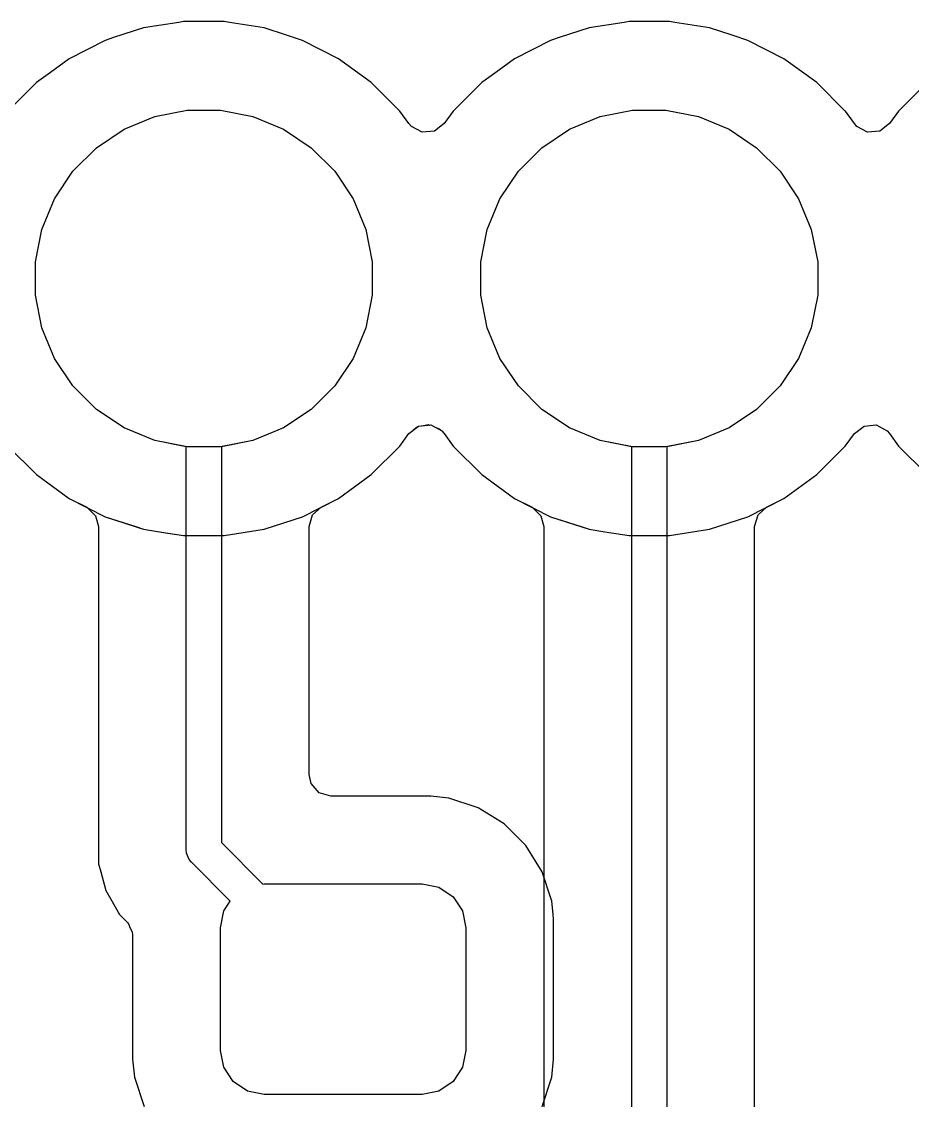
# Model space of a CAD drawing. Header units: inches. Extents: x 6.57 to 9.79, y -8.72 to -3.17.
# Drawn here: x 8.3378 to 8.5378, y -5.412 to -5.1698 of the extents above; entities that cross this region are included whole.
import ezdxf

# ---------------------------------------------------------------- set-up
doc = ezdxf.new("R2010")
doc.units = ezdxf.units.IN
doc.header["$MEASUREMENT"] = 0
doc.layers.add('F.Cu', color=13, linetype='CONTINUOUS', true_color=0xc83434)

msp = doc.modelspace()

# ---------------------------------------------------------------- linework, layer by layer
at = {"layer": 'F.Cu', "linetype": 'CONTINUOUS'}
for p, q in [((8.36521, -5.17122), (8.35848, -5.17341)), ((8.36521, -5.17122), (8.35848, -5.17341)), ((8.36521, -5.17122), (8.35848, -5.17341)), ((8.36521, -5.17122), (8.35848, -5.17341)), ((8.3731, -5.16997), (8.36521, -5.17122)), ((8.3731, -5.16997), (8.36521, -5.17122)), ((8.3731, -5.16997), (8.36521, -5.17122)), ((8.3731, -5.16997), (8.36521, -5.17122)), ((8.37418, -5.1698), (8.3731, -5.16997)), ((8.37418, -5.1698), (8.3731, -5.16997)), ((8.37418, -5.1698), (8.3731, -5.16997)), ((8.37418, -5.1698), (8.3731, -5.16997)), ((8.38326, -5.1698), (8.37418, -5.1698)), ((8.38326, -5.1698), (8.37418, -5.1698)), ((8.38326, -5.1698), (8.37418, -5.1698)), ((8.38326, -5.1698), (8.37418, -5.1698)), ((8.38449, -5.16999), (8.38326, -5.1698)), ((8.38449, -5.16999), (8.38326, -5.1698)), ((8.38449, -5.16999), (8.38326, -5.1698)), ((8.38449, -5.16999), (8.38326, -5.1698)), ((8.39224, -5.17122), (8.38449, -5.16999)), ((8.39224, -5.17122), (8.38449, -5.16999)), ((8.39224, -5.17122), (8.38449, -5.16999)), ((8.39224, -5.17122), (8.38449, -5.16999)), ((8.39732, -5.17287), (8.39224, -5.17122)), ((8.39732, -5.17287), (8.39224, -5.17122)), ((8.39732, -5.17287), (8.39224, -5.17122)), ((8.39732, -5.17287), (8.39224, -5.17122)), ((8.46521, -5.17122), (8.45848, -5.17341)), ((8.46521, -5.17122), (8.45848, -5.17341)), ((8.46521, -5.17122), (8.45848, -5.17341)), ((8.46521, -5.17122), (8.45848, -5.17341)), ((8.4731, -5.16997), (8.46521, -5.17122)), ((8.4731, -5.16997), (8.46521, -5.17122)), ((8.4731, -5.16997), (8.46521, -5.17122)), ((8.4731, -5.16997), (8.46521, -5.17122)), ((8.47418, -5.1698), (8.4731, -5.16997)), ((8.47418, -5.1698), (8.4731, -5.16997)), ((8.47418, -5.1698), (8.4731, -5.16997)), ((8.47418, -5.1698), (8.4731, -5.16997)), ((8.48326, -5.1698), (8.47418, -5.1698)), ((8.48326, -5.1698), (8.47418, -5.1698)), ((8.48326, -5.1698), (8.47418, -5.1698)), ((8.48326, -5.1698), (8.47418, -5.1698)), ((8.48449, -5.16999), (8.48326, -5.1698)), ((8.48449, -5.16999), (8.48326, -5.1698)), ((8.48449, -5.16999), (8.48326, -5.1698)), ((8.48449, -5.16999), (8.48326, -5.1698)), ((8.49224, -5.17122), (8.48449, -5.16999)), ((8.49224, -5.17122), (8.48449, -5.16999)), ((8.49224, -5.17122), (8.48449, -5.16999)), ((8.49224, -5.17122), (8.48449, -5.16999)), ((8.49732, -5.17287), (8.49224, -5.17122)), ((8.49732, -5.17287), (8.49224, -5.17122)), ((8.49732, -5.17287), (8.49224, -5.17122)), ((8.49732, -5.17287), (8.49224, -5.17122)), ((8.35657, -5.17403), (8.34848, -5.17815)), ((8.35657, -5.17403), (8.34848, -5.17815)), ((8.35657, -5.17403), (8.34848, -5.17815)), ((8.35657, -5.17403), (8.34848, -5.17815)), ((8.35848, -5.17341), (8.35657, -5.17403)), ((8.35848, -5.17341), (8.35657, -5.17403)), ((8.35848, -5.17341), (8.35657, -5.17403)), ((8.35848, -5.17341), (8.35657, -5.17403)), ((8.35657, -5.17403), (8.35657, -5.17403)), ((8.35657, -5.17403), (8.35657, -5.17403)), ((8.35657, -5.17403), (8.35657, -5.17403)), ((8.35657, -5.17403), (8.35657, -5.17403)), ((8.35657, -5.17403), (8.35657, -5.17403)), ((8.35657, -5.17403), (8.35657, -5.17403)), ((8.35657, -5.17403), (8.35657, -5.17403)), ((8.35657, -5.17403), (8.35657, -5.17403)), ((8.40087, -5.17403), (8.39732, -5.17287)), ((8.40087, -5.17403), (8.39732, -5.17287)), ((8.40087, -5.17403), (8.39732, -5.17287)), ((8.40087, -5.17403), (8.39732, -5.17287)), ((8.40897, -5.17815), (8.40087, -5.17403)), ((8.40897, -5.17815), (8.40087, -5.17403)), ((8.40897, -5.17815), (8.40087, -5.17403)), ((8.40897, -5.17815), (8.40087, -5.17403)), ((8.45657, -5.17403), (8.44848, -5.17815)), ((8.45657, -5.17403), (8.44848, -5.17815)), ((8.45657, -5.17403), (8.44848, -5.17815)), ((8.45657, -5.17403), (8.44848, -5.17815)), ((8.45848, -5.17341), (8.45657, -5.17403)), ((8.45848, -5.17341), (8.45657, -5.17403)), ((8.45848, -5.17341), (8.45657, -5.17403)), ((8.45848, -5.17341), (8.45657, -5.17403)), ((8.45657, -5.17403), (8.45657, -5.17403)), ((8.45657, -5.17403), (8.45657, -5.17403)), ((8.45657, -5.17403), (8.45657, -5.17403)), ((8.45657, -5.17403), (8.45657, -5.17403)), ((8.45657, -5.17403), (8.45657, -5.17403)), ((8.45657, -5.17403), (8.45657, -5.17403)), ((8.45657, -5.17403), (8.45657, -5.17403)), ((8.45657, -5.17403), (8.45657, -5.17403)), ((8.50087, -5.17403), (8.49732, -5.17287)), ((8.50087, -5.17403), (8.49732, -5.17287)), ((8.50087, -5.17403), (8.49732, -5.17287)), ((8.50087, -5.17403), (8.49732, -5.17287)), ((8.50897, -5.17815), (8.50087, -5.17403)), ((8.50897, -5.17815), (8.50087, -5.17403)), ((8.50897, -5.17815), (8.50087, -5.17403)), ((8.50897, -5.17815), (8.50087, -5.17403)), ((8.34848, -5.17815), (8.34429, -5.1812)), ((8.34848, -5.17815), (8.34429, -5.1812)), ((8.34848, -5.17815), (8.34429, -5.1812)), ((8.34848, -5.17815), (8.34429, -5.1812)), ((8.41632, -5.18349), (8.40897, -5.17815)), ((8.41632, -5.18349), (8.40897, -5.17815)), ((8.41632, -5.18349), (8.40897, -5.17815)), ((8.41632, -5.18349), (8.40897, -5.17815)), ((8.44848, -5.17815), (8.44429, -5.1812)), ((8.44848, -5.17815), (8.44429, -5.1812)), ((8.44848, -5.17815), (8.44429, -5.1812)), ((8.44848, -5.17815), (8.44429, -5.1812)), ((8.51632, -5.18349), (8.50897, -5.17815)), ((8.51632, -5.18349), (8.50897, -5.17815)), ((8.51632, -5.18349), (8.50897, -5.17815)), ((8.51632, -5.18349), (8.50897, -5.17815)), ((8.34429, -5.1812), (8.34113, -5.18349)), ((8.34429, -5.1812), (8.34113, -5.18349)), ((8.34429, -5.1812), (8.34113, -5.18349)), ((8.34429, -5.1812), (8.34113, -5.18349)), ((8.44429, -5.1812), (8.44113, -5.18349)), ((8.44429, -5.1812), (8.44113, -5.18349)), ((8.44429, -5.1812), (8.44113, -5.18349)), ((8.44429, -5.1812), (8.44113, -5.18349)), ((8.34113, -5.18349), (8.33471, -5.18991)), ((8.34113, -5.18349), (8.33471, -5.18991)), ((8.34113, -5.18349), (8.33471, -5.18991)), ((8.34113, -5.18349), (8.33471, -5.18991)), ((8.34113, -5.18349), (8.34113, -5.18349)), ((8.34113, -5.18349), (8.34113, -5.18349)), ((8.34113, -5.18349), (8.34113, -5.18349)), ((8.34113, -5.18349), (8.34113, -5.18349)), ((8.34113, -5.18349), (8.34113, -5.18349)), ((8.34113, -5.18349), (8.34113, -5.18349)), ((8.34113, -5.18349), (8.34113, -5.18349)), ((8.34113, -5.18349), (8.34113, -5.18349)), ((8.42274, -5.18991), (8.41632, -5.18349)), ((8.42274, -5.18991), (8.41632, -5.18349)), ((8.42274, -5.18991), (8.41632, -5.18349)), ((8.42274, -5.18991), (8.41632, -5.18349)), ((8.44113, -5.18349), (8.43471, -5.18991)), ((8.44113, -5.18349), (8.43471, -5.18991)), ((8.44113, -5.18349), (8.43471, -5.18991)), ((8.44113, -5.18349), (8.43471, -5.18991)), ((8.44113, -5.18349), (8.44113, -5.18349)), ((8.44113, -5.18349), (8.44113, -5.18349)), ((8.44113, -5.18349), (8.44113, -5.18349)), ((8.44113, -5.18349), (8.44113, -5.18349)), ((8.44113, -5.18349), (8.44113, -5.18349)), ((8.44113, -5.18349), (8.44113, -5.18349)), ((8.44113, -5.18349), (8.44113, -5.18349)), ((8.44113, -5.18349), (8.44113, -5.18349)), ((8.52274, -5.18991), (8.51632, -5.18349)), ((8.52274, -5.18991), (8.51632, -5.18349)), ((8.52274, -5.18991), (8.51632, -5.18349)), ((8.52274, -5.18991), (8.51632, -5.18349)), ((8.54113, -5.18349), (8.53471, -5.18991)), ((8.54113, -5.18349), (8.53471, -5.18991)), ((8.54113, -5.18349), (8.53471, -5.18991)), ((8.54113, -5.18349), (8.53471, -5.18991)), ((8.36081, -5.19399), (8.36769, -5.19114)), ((8.36081, -5.19399), (8.36769, -5.19114)), ((8.36081, -5.19399), (8.36769, -5.19114)), ((8.36081, -5.19399), (8.36769, -5.19114)), ((8.36769, -5.19114), (8.375, -5.18969)), ((8.36769, -5.19114), (8.375, -5.18969)), ((8.36769, -5.19114), (8.375, -5.18969)), ((8.36769, -5.19114), (8.375, -5.18969)), ((8.375, -5.18969), (8.38245, -5.18969)), ((8.375, -5.18969), (8.38245, -5.18969)), ((8.375, -5.18969), (8.38245, -5.18969)), ((8.375, -5.18969), (8.38245, -5.18969)), ((8.38245, -5.18969), (8.38975, -5.19114)), ((8.38245, -5.18969), (8.38975, -5.19114)), ((8.38245, -5.18969), (8.38975, -5.19114)), ((8.38245, -5.18969), (8.38975, -5.19114)), ((8.38975, -5.19114), (8.39664, -5.19399)), ((8.38975, -5.19114), (8.39664, -5.19399)), ((8.38975, -5.19114), (8.39664, -5.19399)), ((8.38975, -5.19114), (8.39664, -5.19399)), ((8.42275, -5.18993), (8.42274, -5.18991)), ((8.42275, -5.18993), (8.42274, -5.18991)), ((8.42275, -5.18993), (8.42274, -5.18991)), ((8.42275, -5.18993), (8.42274, -5.18991)), ((8.42477, -5.19271), (8.42275, -5.18993)), ((8.42477, -5.19271), (8.42275, -5.18993)), ((8.42477, -5.19271), (8.42275, -5.18993)), ((8.42477, -5.19271), (8.42275, -5.18993)), ((8.43471, -5.18991), (8.43267, -5.19271)), ((8.43471, -5.18991), (8.43267, -5.19271)), ((8.43471, -5.18991), (8.43267, -5.19271)), ((8.43471, -5.18991), (8.43267, -5.19271)), ((8.46081, -5.19399), (8.46769, -5.19114)), ((8.46081, -5.19399), (8.46769, -5.19114)), ((8.46081, -5.19399), (8.46769, -5.19114)), ((8.46081, -5.19399), (8.46769, -5.19114)), ((8.46769, -5.19114), (8.475, -5.18969)), ((8.46769, -5.19114), (8.475, -5.18969)), ((8.46769, -5.19114), (8.475, -5.18969)), ((8.46769, -5.19114), (8.475, -5.18969)), ((8.475, -5.18969), (8.48245, -5.18969)), ((8.475, -5.18969), (8.48245, -5.18969)), ((8.475, -5.18969), (8.48245, -5.18969)), ((8.475, -5.18969), (8.48245, -5.18969)), ((8.48245, -5.18969), (8.48975, -5.19114)), ((8.48245, -5.18969), (8.48975, -5.19114)), ((8.48245, -5.18969), (8.48975, -5.19114)), ((8.48245, -5.18969), (8.48975, -5.19114)), ((8.48975, -5.19114), (8.49664, -5.19399)), ((8.48975, -5.19114), (8.49664, -5.19399)), ((8.48975, -5.19114), (8.49664, -5.19399)), ((8.48975, -5.19114), (8.49664, -5.19399)), ((8.52275, -5.18993), (8.52274, -5.18991)), ((8.52275, -5.18993), (8.52274, -5.18991)), ((8.52275, -5.18993), (8.52274, -5.18991)), ((8.52275, -5.18993), (8.52274, -5.18991)), ((8.52477, -5.19271), (8.52275, -5.18993)), ((8.52477, -5.19271), (8.52275, -5.18993)), ((8.52477, -5.19271), (8.52275, -5.18993)), ((8.52477, -5.19271), (8.52275, -5.18993)), ((8.53471, -5.18991), (8.53267, -5.19271)), ((8.53471, -5.18991), (8.53267, -5.19271)), ((8.53471, -5.18991), (8.53267, -5.19271)), ((8.53471, -5.18991), (8.53267, -5.19271)), ((8.42532, -5.19335), (8.42477, -5.19271)), ((8.42532, -5.19335), (8.42477, -5.19271)), ((8.42532, -5.19335), (8.42477, -5.19271)), ((8.42532, -5.19335), (8.42477, -5.19271)), ((8.42775, -5.19463), (8.42532, -5.19335)), ((8.42775, -5.19463), (8.42532, -5.19335)), ((8.42775, -5.19463), (8.42532, -5.19335)), ((8.42775, -5.19463), (8.42532, -5.19335)), ((8.43267, -5.19271), (8.43049, -5.19439)), ((8.43267, -5.19271), (8.43049, -5.19439)), ((8.43267, -5.19271), (8.43049, -5.19439)), ((8.43267, -5.19271), (8.43049, -5.19439)), ((8.52532, -5.19335), (8.52477, -5.19271)), ((8.52532, -5.19335), (8.52477, -5.19271)), ((8.52532, -5.19335), (8.52477, -5.19271)), ((8.52532, -5.19335), (8.52477, -5.19271)), ((8.52775, -5.19463), (8.52532, -5.19335)), ((8.52775, -5.19463), (8.52532, -5.19335)), ((8.52775, -5.19463), (8.52532, -5.19335)), ((8.52775, -5.19463), (8.52532, -5.19335)), ((8.53267, -5.19271), (8.53049, -5.19439)), ((8.53267, -5.19271), (8.53049, -5.19439)), ((8.53267, -5.19271), (8.53049, -5.19439)), ((8.53267, -5.19271), (8.53049, -5.19439)), ((8.35462, -5.19813), (8.36081, -5.19399)), ((8.35462, -5.19813), (8.36081, -5.19399)), ((8.35462, -5.19813), (8.36081, -5.19399)), ((8.35462, -5.19813), (8.36081, -5.19399)), ((8.39664, -5.19399), (8.40283, -5.19813)), ((8.39664, -5.19399), (8.40283, -5.19813)), ((8.39664, -5.19399), (8.40283, -5.19813)), ((8.39664, -5.19399), (8.40283, -5.19813)), ((8.43049, -5.19439), (8.42775, -5.19463)), ((8.43049, -5.19439), (8.42775, -5.19463)), ((8.43049, -5.19439), (8.42775, -5.19463)), ((8.43049, -5.19439), (8.42775, -5.19463)), ((8.45462, -5.19813), (8.46081, -5.19399)), ((8.45462, -5.19813), (8.46081, -5.19399)), ((8.45462, -5.19813), (8.46081, -5.19399)), ((8.45462, -5.19813), (8.46081, -5.19399)), ((8.49664, -5.19399), (8.50283, -5.19813)), ((8.49664, -5.19399), (8.50283, -5.19813)), ((8.49664, -5.19399), (8.50283, -5.19813)), ((8.49664, -5.19399), (8.50283, -5.19813)), ((8.53049, -5.19439), (8.52775, -5.19463)), ((8.53049, -5.19439), (8.52775, -5.19463)), ((8.53049, -5.19439), (8.52775, -5.19463)), ((8.53049, -5.19439), (8.52775, -5.19463)), ((8.34935, -5.2034), (8.35462, -5.19813)), ((8.34935, -5.2034), (8.35462, -5.19813)), ((8.34935, -5.2034), (8.35462, -5.19813)), ((8.34935, -5.2034), (8.35462, -5.19813)), ((8.40283, -5.19813), (8.4081, -5.2034)), ((8.40283, -5.19813), (8.4081, -5.2034)), ((8.40283, -5.19813), (8.4081, -5.2034)), ((8.40283, -5.19813), (8.4081, -5.2034)), ((8.44935, -5.2034), (8.45462, -5.19813)), ((8.44935, -5.2034), (8.45462, -5.19813)), ((8.44935, -5.2034), (8.45462, -5.19813)), ((8.44935, -5.2034), (8.45462, -5.19813)), ((8.50283, -5.19813), (8.5081, -5.2034)), ((8.50283, -5.19813), (8.5081, -5.2034)), ((8.50283, -5.19813), (8.5081, -5.2034)), ((8.50283, -5.19813), (8.5081, -5.2034)), ((8.34521, -5.20959), (8.34935, -5.2034)), ((8.34521, -5.20959), (8.34935, -5.2034)), ((8.34521, -5.20959), (8.34935, -5.2034)), ((8.34521, -5.20959), (8.34935, -5.2034)), ((8.4081, -5.2034), (8.41224, -5.20959)), ((8.4081, -5.2034), (8.41224, -5.20959)), ((8.4081, -5.2034), (8.41224, -5.20959)), ((8.4081, -5.2034), (8.41224, -5.20959)), ((8.44521, -5.20959), (8.44935, -5.2034)), ((8.44521, -5.20959), (8.44935, -5.2034)), ((8.44521, -5.20959), (8.44935, -5.2034)), ((8.44521, -5.20959), (8.44935, -5.2034)), ((8.5081, -5.2034), (8.51224, -5.20959)), ((8.5081, -5.2034), (8.51224, -5.20959)), ((8.5081, -5.2034), (8.51224, -5.20959)), ((8.5081, -5.2034), (8.51224, -5.20959)), ((8.34236, -5.21647), (8.34521, -5.20959)), ((8.34236, -5.21647), (8.34521, -5.20959)), ((8.34236, -5.21647), (8.34521, -5.20959)), ((8.34236, -5.21647), (8.34521, -5.20959)), ((8.41224, -5.20959), (8.41509, -5.21647)), ((8.41224, -5.20959), (8.41509, -5.21647)), ((8.41224, -5.20959), (8.41509, -5.21647)), ((8.41224, -5.20959), (8.41509, -5.21647)), ((8.44236, -5.21647), (8.44521, -5.20959)), ((8.44236, -5.21647), (8.44521, -5.20959)), ((8.44236, -5.21647), (8.44521, -5.20959)), ((8.44236, -5.21647), (8.44521, -5.20959)), ((8.51224, -5.20959), (8.51509, -5.21647)), ((8.51224, -5.20959), (8.51509, -5.21647)), ((8.51224, -5.20959), (8.51509, -5.21647)), ((8.51224, -5.20959), (8.51509, -5.21647)), ((8.34091, -5.22378), (8.34236, -5.21647)), ((8.34091, -5.22378), (8.34236, -5.21647)), ((8.34091, -5.22378), (8.34236, -5.21647)), ((8.34091, -5.22378), (8.34236, -5.21647)), ((8.41509, -5.21647), (8.41654, -5.22378)), ((8.41509, -5.21647), (8.41654, -5.22378)), ((8.41509, -5.21647), (8.41654, -5.22378)), ((8.41509, -5.21647), (8.41654, -5.22378)), ((8.44091, -5.22378), (8.44236, -5.21647)), ((8.44091, -5.22378), (8.44236, -5.21647)), ((8.44091, -5.22378), (8.44236, -5.21647)), ((8.44091, -5.22378), (8.44236, -5.21647)), ((8.51509, -5.21647), (8.51654, -5.22378)), ((8.51509, -5.21647), (8.51654, -5.22378)), ((8.51509, -5.21647), (8.51654, -5.22378)), ((8.51509, -5.21647), (8.51654, -5.22378)), ((8.34091, -5.23123), (8.34091, -5.22378)), ((8.34091, -5.23123), (8.34091, -5.22378)), ((8.34091, -5.23123), (8.34091, -5.22378)), ((8.34091, -5.23123), (8.34091, -5.22378)), ((8.41654, -5.22378), (8.41654, -5.23123)), ((8.41654, -5.22378), (8.41654, -5.23123)), ((8.41654, -5.22378), (8.41654, -5.23123)), ((8.41654, -5.22378), (8.41654, -5.23123)), ((8.44091, -5.23123), (8.44091, -5.22378)), ((8.44091, -5.23123), (8.44091, -5.22378)), ((8.44091, -5.23123), (8.44091, -5.22378)), ((8.44091, -5.23123), (8.44091, -5.22378)), ((8.51654, -5.22378), (8.51654, -5.23123)), ((8.51654, -5.22378), (8.51654, -5.23123)), ((8.51654, -5.22378), (8.51654, -5.23123)), ((8.51654, -5.22378), (8.51654, -5.23123)), ((8.34236, -5.23854), (8.34091, -5.23123)), ((8.34236, -5.23854), (8.34091, -5.23123)), ((8.34236, -5.23854), (8.34091, -5.23123)), ((8.34236, -5.23854), (8.34091, -5.23123)), ((8.41654, -5.23123), (8.41509, -5.23854)), ((8.41654, -5.23123), (8.41509, -5.23854)), ((8.41654, -5.23123), (8.41509, -5.23854)), ((8.41654, -5.23123), (8.41509, -5.23854)), ((8.44236, -5.23854), (8.44091, -5.23123)), ((8.44236, -5.23854), (8.44091, -5.23123)), ((8.44236, -5.23854), (8.44091, -5.23123)), ((8.44236, -5.23854), (8.44091, -5.23123)), ((8.51654, -5.23123), (8.51509, -5.23854)), ((8.51654, -5.23123), (8.51509, -5.23854)), ((8.51654, -5.23123), (8.51509, -5.23854)), ((8.51654, -5.23123), (8.51509, -5.23854)), ((8.34521, -5.24542), (8.34236, -5.23854)), ((8.34521, -5.24542), (8.34236, -5.23854)), ((8.34521, -5.24542), (8.34236, -5.23854)), ((8.34521, -5.24542), (8.34236, -5.23854)), ((8.41509, -5.23854), (8.41224, -5.24542)), ((8.41509, -5.23854), (8.41224, -5.24542)), ((8.41509, -5.23854), (8.41224, -5.24542)), ((8.41509, -5.23854), (8.41224, -5.24542)), ((8.44521, -5.24542), (8.44236, -5.23854)), ((8.44521, -5.24542), (8.44236, -5.23854)), ((8.44521, -5.24542), (8.44236, -5.23854)), ((8.44521, -5.24542), (8.44236, -5.23854)), ((8.51509, -5.23854), (8.51224, -5.24542)), ((8.51509, -5.23854), (8.51224, -5.24542)), ((8.51509, -5.23854), (8.51224, -5.24542)), ((8.51509, -5.23854), (8.51224, -5.24542)), ((8.34935, -5.25161), (8.34521, -5.24542)), ((8.34935, -5.25161), (8.34521, -5.24542)), ((8.34935, -5.25161), (8.34521, -5.24542)), ((8.34935, -5.25161), (8.34521, -5.24542)), ((8.41224, -5.24542), (8.4081, -5.25161)), ((8.41224, -5.24542), (8.4081, -5.25161)), ((8.41224, -5.24542), (8.4081, -5.25161)), ((8.41224, -5.24542), (8.4081, -5.25161)), ((8.44935, -5.25161), (8.44521, -5.24542)), ((8.44935, -5.25161), (8.44521, -5.24542)), ((8.44935, -5.25161), (8.44521, -5.24542)), ((8.44935, -5.25161), (8.44521, -5.24542)), ((8.51224, -5.24542), (8.5081, -5.25161)), ((8.51224, -5.24542), (8.5081, -5.25161)), ((8.51224, -5.24542), (8.5081, -5.25161)), ((8.51224, -5.24542), (8.5081, -5.25161)), ((8.35462, -5.25688), (8.34935, -5.25161)), ((8.35462, -5.25688), (8.34935, -5.25161)), ((8.35462, -5.25688), (8.34935, -5.25161)), ((8.35462, -5.25688), (8.34935, -5.25161)), ((8.4081, -5.25161), (8.40283, -5.25688)), ((8.4081, -5.25161), (8.40283, -5.25688)), ((8.4081, -5.25161), (8.40283, -5.25688)), ((8.4081, -5.25161), (8.40283, -5.25688)), ((8.45462, -5.25688), (8.44935, -5.25161)), ((8.45462, -5.25688), (8.44935, -5.25161)), ((8.45462, -5.25688), (8.44935, -5.25161)), ((8.45462, -5.25688), (8.44935, -5.25161)), ((8.5081, -5.25161), (8.50283, -5.25688)), ((8.5081, -5.25161), (8.50283, -5.25688)), ((8.5081, -5.25161), (8.50283, -5.25688)), ((8.5081, -5.25161), (8.50283, -5.25688)), ((8.36081, -5.26102), (8.35462, -5.25688)), ((8.36081, -5.26102), (8.35462, -5.25688)), ((8.36081, -5.26102), (8.35462, -5.25688)), ((8.36081, -5.26102), (8.35462, -5.25688)), ((8.40283, -5.25688), (8.39664, -5.26102)), ((8.40283, -5.25688), (8.39664, -5.26102)), ((8.40283, -5.25688), (8.39664, -5.26102)), ((8.40283, -5.25688), (8.39664, -5.26102)), ((8.46081, -5.26102), (8.45462, -5.25688)), ((8.46081, -5.26102), (8.45462, -5.25688)), ((8.46081, -5.26102), (8.45462, -5.25688)), ((8.46081, -5.26102), (8.45462, -5.25688)), ((8.50283, -5.25688), (8.49664, -5.26102)), ((8.50283, -5.25688), (8.49664, -5.26102)), ((8.50283, -5.25688), (8.49664, -5.26102)), ((8.50283, -5.25688), (8.49664, -5.26102)), ((8.36769, -5.26387), (8.36081, -5.26102)), ((8.36769, -5.26387), (8.36081, -5.26102)), ((8.36769, -5.26387), (8.36081, -5.26102)), ((8.36769, -5.26387), (8.36081, -5.26102)), ((8.39664, -5.26102), (8.38975, -5.26387)), ((8.39664, -5.26102), (8.38975, -5.26387)), ((8.39664, -5.26102), (8.38975, -5.26387)), ((8.39664, -5.26102), (8.38975, -5.26387)), ((8.42477, -5.26229), (8.42695, -5.26062)), ((8.42477, -5.26229), (8.42695, -5.26062)), ((8.42477, -5.26229), (8.42695, -5.26062)), ((8.42565, -5.26162), (8.42645, -5.26085)), ((8.42645, -5.26085), (8.42673, -5.26079)), ((8.42673, -5.26079), (8.42695, -5.26062)), ((8.42695, -5.26062), (8.42969, -5.26038)), ((8.42695, -5.26062), (8.42969, -5.26038)), ((8.42695, -5.26062), (8.42969, -5.26038)), ((8.42695, -5.26062), (8.42806, -5.26052)), ((8.42806, -5.26052), (8.42914, -5.2603)), ((8.42914, -5.2603), (8.42941, -5.2604)), ((8.42941, -5.2604), (8.42969, -5.26038)), ((8.42969, -5.26038), (8.43213, -5.26166)), ((8.42969, -5.26038), (8.43067, -5.2609)), ((8.42969, -5.26038), (8.43213, -5.26166)), ((8.42969, -5.26038), (8.43213, -5.26166)), ((8.43067, -5.2609), (8.4317, -5.2613)), ((8.4317, -5.2613), (8.43199, -5.26159)), ((8.46769, -5.26387), (8.46081, -5.26102)), ((8.46769, -5.26387), (8.46081, -5.26102)), ((8.46769, -5.26387), (8.46081, -5.26102)), ((8.46769, -5.26387), (8.46081, -5.26102)), ((8.49664, -5.26102), (8.48975, -5.26387)), ((8.49664, -5.26102), (8.48975, -5.26387)), ((8.49664, -5.26102), (8.48975, -5.26387)), ((8.49664, -5.26102), (8.48975, -5.26387)), ((8.52477, -5.26229), (8.52695, -5.26062)), ((8.52477, -5.26229), (8.52695, -5.26062)), ((8.52477, -5.26229), (8.52695, -5.26062)), ((8.52477, -5.26229), (8.52695, -5.26062)), ((8.52695, -5.26062), (8.52969, -5.26038)), ((8.52695, -5.26062), (8.52969, -5.26038)), ((8.52695, -5.26062), (8.52969, -5.26038)), ((8.52695, -5.26062), (8.52969, -5.26038)), ((8.52969, -5.26038), (8.53213, -5.26166)), ((8.52969, -5.26038), (8.53213, -5.26166)), ((8.52969, -5.26038), (8.53213, -5.26166)), ((8.52969, -5.26038), (8.53213, -5.26166)), ((8.37479, -5.26528), (8.36769, -5.26387)), ((8.375, -5.26532), (8.36769, -5.26387)), ((8.375, -5.26532), (8.36769, -5.26387)), ((8.375, -5.26532), (8.36769, -5.26387)), ((8.38975, -5.26387), (8.38245, -5.26532)), ((8.38975, -5.26387), (8.38245, -5.26532)), ((8.38975, -5.26387), (8.38245, -5.26532)), ((8.38975, -5.26387), (8.38266, -5.26528)), ((8.42274, -5.2651), (8.42477, -5.26229)), ((8.42274, -5.2651), (8.42477, -5.26229)), ((8.42274, -5.2651), (8.42477, -5.26229)), ((8.42274, -5.2651), (8.42477, -5.26229)), ((8.42477, -5.26229), (8.42565, -5.26162)), ((8.43199, -5.26159), (8.43213, -5.26166)), ((8.43213, -5.26166), (8.43267, -5.26229)), ((8.43213, -5.26166), (8.43262, -5.26223)), ((8.43213, -5.26166), (8.43267, -5.26229)), ((8.43213, -5.26166), (8.43267, -5.26229)), ((8.43262, -5.26223), (8.43265, -5.26227)), ((8.43265, -5.26227), (8.43266, -5.26228)), ((8.43266, -5.26228), (8.43471, -5.2651)), ((8.43267, -5.26229), (8.43471, -5.2651)), ((8.43267, -5.26229), (8.43471, -5.2651)), ((8.43267, -5.26229), (8.43471, -5.2651)), ((8.475, -5.26532), (8.46769, -5.26387)), ((8.47479, -5.26528), (8.46769, -5.26387)), ((8.475, -5.26532), (8.46769, -5.26387)), ((8.475, -5.26532), (8.46769, -5.26387)), ((8.48975, -5.26387), (8.48245, -5.26532)), ((8.48975, -5.26387), (8.48245, -5.26532)), ((8.48975, -5.26387), (8.48245, -5.26532)), ((8.48975, -5.26387), (8.48266, -5.26528)), ((8.52274, -5.2651), (8.52477, -5.26229)), ((8.52274, -5.2651), (8.52477, -5.26229)), ((8.52274, -5.2651), (8.52477, -5.26229)), ((8.52274, -5.2651), (8.52477, -5.26229)), ((8.53213, -5.26166), (8.53267, -5.26229)), ((8.53213, -5.26166), (8.53267, -5.26229)), ((8.53213, -5.26166), (8.53267, -5.26229)), ((8.53213, -5.26166), (8.53267, -5.26229)), ((8.53267, -5.26229), (8.53471, -5.2651)), ((8.53267, -5.26229), (8.53471, -5.2651)), ((8.53267, -5.26229), (8.53471, -5.2651)), ((8.53267, -5.26229), (8.53471, -5.2651)), ((8.33471, -5.2651), (8.34113, -5.27152)), ((8.33471, -5.2651), (8.34113, -5.27152)), ((8.33471, -5.2651), (8.34113, -5.27152)), ((8.33471, -5.2651), (8.34113, -5.27152)), ((8.37479, -5.35578), (8.37479, -5.26528)), ((8.38245, -5.26532), (8.375, -5.26532)), ((8.38245, -5.26532), (8.375, -5.26532)), ((8.38245, -5.26532), (8.375, -5.26532)), ((8.38266, -5.26528), (8.38266, -5.35415)), ((8.41632, -5.27152), (8.42274, -5.2651)), ((8.41632, -5.27152), (8.42274, -5.2651)), ((8.41632, -5.27152), (8.42274, -5.2651)), ((8.41632, -5.27152), (8.42274, -5.2651)), ((8.43471, -5.2651), (8.44113, -5.27152)), ((8.43471, -5.2651), (8.44113, -5.27152)), ((8.43471, -5.2651), (8.44113, -5.27152)), ((8.43471, -5.2651), (8.44113, -5.27152)), ((8.47479, -6.31337), (8.47479, -5.26528)), ((8.48245, -5.26532), (8.475, -5.26532)), ((8.48245, -5.26532), (8.475, -5.26532)), ((8.48245, -5.26532), (8.475, -5.26532)), ((8.48266, -5.26528), (8.48266, -6.31174)), ((8.51632, -5.27152), (8.52274, -5.2651)), ((8.51632, -5.27152), (8.52274, -5.2651)), ((8.51632, -5.27152), (8.52274, -5.2651)), ((8.51632, -5.27152), (8.52274, -5.2651)), ((8.53471, -5.2651), (8.54113, -5.27152)), ((8.53471, -5.2651), (8.54113, -5.27152)), ((8.53471, -5.2651), (8.54113, -5.27152)), ((8.53471, -5.2651), (8.54113, -5.27152)), ((8.34113, -5.27152), (8.34848, -5.27686)), ((8.34113, -5.27152), (8.34848, -5.27686)), ((8.34113, -5.27152), (8.34848, -5.27686)), ((8.34113, -5.27152), (8.34848, -5.27686)), ((8.40897, -5.27686), (8.41632, -5.27152)), ((8.40897, -5.27686), (8.41632, -5.27152)), ((8.40897, -5.27686), (8.41632, -5.27152)), ((8.40897, -5.27686), (8.41632, -5.27152)), ((8.44113, -5.27152), (8.44848, -5.27686)), ((8.44113, -5.27152), (8.44848, -5.27686)), ((8.44113, -5.27152), (8.44848, -5.27686)), ((8.44113, -5.27152), (8.44848, -5.27686)), ((8.50897, -5.27686), (8.51632, -5.27152)), ((8.50897, -5.27686), (8.51632, -5.27152)), ((8.50897, -5.27686), (8.51632, -5.27152)), ((8.50897, -5.27686), (8.51632, -5.27152)), ((8.34848, -5.27686), (8.35242, -5.27886)), ((8.34848, -5.27686), (8.35657, -5.28098)), ((8.34848, -5.27686), (8.35657, -5.28098)), ((8.34848, -5.27686), (8.35657, -5.28098)), ((8.40087, -5.28098), (8.40897, -5.27686)), ((8.40087, -5.28098), (8.40897, -5.27686)), ((8.40087, -5.28098), (8.40897, -5.27686)), ((8.40503, -5.27886), (8.40897, -5.27686)), ((8.44848, -5.27686), (8.45657, -5.28098)), ((8.44848, -5.27686), (8.45242, -5.27886)), ((8.44848, -5.27686), (8.45657, -5.28098)), ((8.44848, -5.27686), (8.45657, -5.28098)), ((8.50087, -5.28098), (8.50897, -5.27686)), ((8.50087, -5.28098), (8.50897, -5.27686)), ((8.50087, -5.28098), (8.50897, -5.27686)), ((8.50503, -5.27886), (8.50897, -5.27686)), ((8.35242, -5.27886), (8.35442, -5.28075)), ((8.35442, -5.28075), (8.35508, -5.28321)), ((8.40237, -5.28321), (8.40314, -5.28057)), ((8.40314, -5.28057), (8.40503, -5.27886)), ((8.45242, -5.27886), (8.45442, -5.28075)), ((8.45442, -5.28075), (8.45508, -5.28321)), ((8.50237, -5.28321), (8.50314, -5.28057)), ((8.50314, -5.28057), (8.50503, -5.27886)), ((8.35508, -5.28321), (8.35508, -5.35237)), ((8.35657, -5.28098), (8.36344, -5.28321)), ((8.35657, -5.28098), (8.36356, -5.28325)), ((8.35657, -5.28098), (8.36356, -5.28325)), ((8.36344, -5.28321), (8.36521, -5.28379)), ((8.36356, -5.28325), (8.36521, -5.28379)), ((8.36356, -5.28325), (8.36521, -5.28379)), ((8.39224, -5.28379), (8.40087, -5.28098)), ((8.39224, -5.28379), (8.40087, -5.28098)), ((8.39224, -5.28379), (8.40087, -5.28098)), ((8.40237, -5.33885), (8.40237, -5.28321)), ((8.45508, -5.28321), (8.45508, -6.30996)), ((8.45657, -5.28098), (8.46344, -5.28321)), ((8.45657, -5.28098), (8.46356, -5.28325)), ((8.45657, -5.28098), (8.46356, -5.28325)), ((8.46344, -5.28321), (8.46521, -5.28379)), ((8.46356, -5.28325), (8.46521, -5.28379)), ((8.46356, -5.28325), (8.46521, -5.28379)), ((8.49224, -5.28379), (8.50087, -5.28098)), ((8.49224, -5.28379), (8.50087, -5.28098)), ((8.49224, -5.28379), (8.50087, -5.28098)), ((8.50237, -5.94942), (8.50237, -5.28321)), ((8.36521, -5.28379), (8.3697, -5.2845)), ((8.36521, -5.28379), (8.36875, -5.28435)), ((8.36521, -5.28379), (8.36875, -5.28435)), ((8.36875, -5.28435), (8.37418, -5.28521)), ((8.36875, -5.28435), (8.37418, -5.28521)), ((8.3697, -5.2845), (8.37418, -5.28521)), ((8.37418, -5.28521), (8.37418, -5.28521)), ((8.37418, -5.28521), (8.38326, -5.28521)), ((8.37418, -5.28521), (8.37418, -5.28521)), ((8.37418, -5.28521), (8.38326, -5.28521)), ((8.37418, -5.28521), (8.37418, -5.28521)), ((8.37418, -5.28521), (8.38326, -5.28521)), ((8.38326, -5.28521), (8.39224, -5.28379)), ((8.38326, -5.28521), (8.39224, -5.28379)), ((8.38326, -5.28521), (8.39224, -5.28379)), ((8.38326, -5.28521), (8.38326, -5.28521)), ((8.38326, -5.28521), (8.38326, -5.28521)), ((8.38326, -5.28521), (8.38326, -5.28521)), ((8.46521, -5.28379), (8.46875, -5.28435)), ((8.46521, -5.28379), (8.46875, -5.28435)), ((8.46521, -5.28379), (8.46875, -5.28435)), ((8.46875, -5.28435), (8.47418, -5.28521)), ((8.46875, -5.28435), (8.47418, -5.28521)), ((8.46875, -5.28435), (8.47418, -5.28521)), ((8.47418, -5.28521), (8.47418, -5.28521)), ((8.47418, -5.28521), (8.48326, -5.28521)), ((8.47418, -5.28521), (8.47418, -5.28521)), ((8.47418, -5.28521), (8.48326, -5.28521)), ((8.47418, -5.28521), (8.47418, -5.28521)), ((8.47418, -5.28521), (8.48326, -5.28521)), ((8.48326, -5.28521), (8.49224, -5.28379)), ((8.48326, -5.28521), (8.49224, -5.28379)), ((8.48326, -5.28521), (8.49224, -5.28379)), ((8.48326, -5.28521), (8.48326, -5.28521)), ((8.48326, -5.28521), (8.48326, -5.28521)), ((8.48326, -5.28521), (8.48326, -5.28521)), ((8.40281, -5.34088), (8.40237, -5.33885)), ((8.40461, -5.34296), (8.40281, -5.34088)), ((8.40725, -5.34373), (8.40461, -5.34296)), ((8.42969, -5.34373), (8.40725, -5.34373)), ((8.43373, -5.34414), (8.42969, -5.34373)), ((8.42969, -5.34373), (8.42969, -5.34373)), ((8.44029, -5.34632), (8.43373, -5.34414)), ((8.43373, -5.34414), (8.43373, -5.34414)), ((8.44617, -5.34994), (8.44029, -5.34632)), ((8.45105, -5.35483), (8.44617, -5.34994)), ((8.35508, -5.35237), (8.35508, -5.35237)), ((8.35508, -5.35237), (8.35508, -5.35889)), ((8.37486, -5.35655), (8.37479, -5.35578)), ((8.38266, -5.35415), (8.392, -5.36349)), ((8.45468, -5.36071), (8.45105, -5.35483)), ((8.37545, -5.35797), (8.37486, -5.35655)), ((8.37594, -5.35856), (8.37545, -5.35797)), ((8.35508, -5.35889), (8.35508, -5.35889)), ((8.35508, -5.35889), (8.35557, -5.36071)), ((8.35557, -5.36071), (8.35669, -5.36491)), ((8.38467, -5.3673), (8.37594, -5.35856)), ((8.45672, -5.36688), (8.45468, -5.36071)), ((8.35669, -5.36491), (8.35783, -5.36688)), ((8.392, -5.36349), (8.39228, -5.36343)), ((8.39228, -5.36343), (8.42772, -5.36343)), ((8.42772, -5.36343), (8.43148, -5.36418)), ((8.43148, -5.36418), (8.43468, -5.36632)), ((8.35783, -5.36688), (8.35981, -5.3703)), ((8.38319, -5.36951), (8.38467, -5.3673)), ((8.43468, -5.36632), (8.43681, -5.36951)), ((8.45685, -5.36726), (8.45672, -5.36688)), ((8.45716, -5.3703), (8.45685, -5.36726)), ((8.45685, -5.36726), (8.45685, -5.36726)), ((8.35981, -5.3703), (8.36159, -5.37208)), ((8.38244, -5.37328), (8.38319, -5.36951)), ((8.43681, -5.36951), (8.43756, -5.37328)), ((8.45726, -5.37131), (8.45716, -5.3703)), ((8.36159, -5.37208), (8.36182, -5.37241)), ((8.36182, -5.37241), (8.36215, -5.37334)), ((8.45726, -5.40281), (8.45726, -5.37131)), ((8.36215, -5.37334), (8.36262, -5.37421)), ((8.36262, -5.37421), (8.3627, -5.37492)), ((8.3627, -5.37492), (8.36273, -5.375)), ((8.36273, -5.375), (8.36272, -5.37506)), ((8.36272, -5.37506), (8.36274, -5.37525)), ((8.36274, -5.37525), (8.36274, -5.4028)), ((8.38244, -5.40084), (8.38244, -5.37328)), ((8.43756, -5.37328), (8.43756, -5.40084)), ((8.38319, -5.4046), (8.38244, -5.40084)), ((8.43756, -5.40084), (8.43681, -5.4046)), ((8.36274, -5.4028), (8.36274, -5.40281)), ((8.36274, -5.40281), (8.36315, -5.40685)), ((8.45685, -5.40685), (8.45726, -5.40281)), ((8.36315, -5.40685), (8.36315, -5.40685)), ((8.36315, -5.40685), (8.36532, -5.41341)), ((8.38532, -5.4078), (8.38319, -5.4046)), ((8.43681, -5.4046), (8.43468, -5.4078)), ((8.45468, -5.41341), (8.45685, -5.40685)), ((8.38852, -5.40993), (8.38532, -5.4078)), ((8.43468, -5.4078), (8.43148, -5.40993)), ((8.39228, -5.41068), (8.38852, -5.40993)), ((8.42772, -5.41068), (8.39228, -5.41068)), ((8.43148, -5.40993), (8.42772, -5.41068))]:
    msp.add_line(p, q, dxfattribs=at)

doc.saveas('drawing.dxf')
